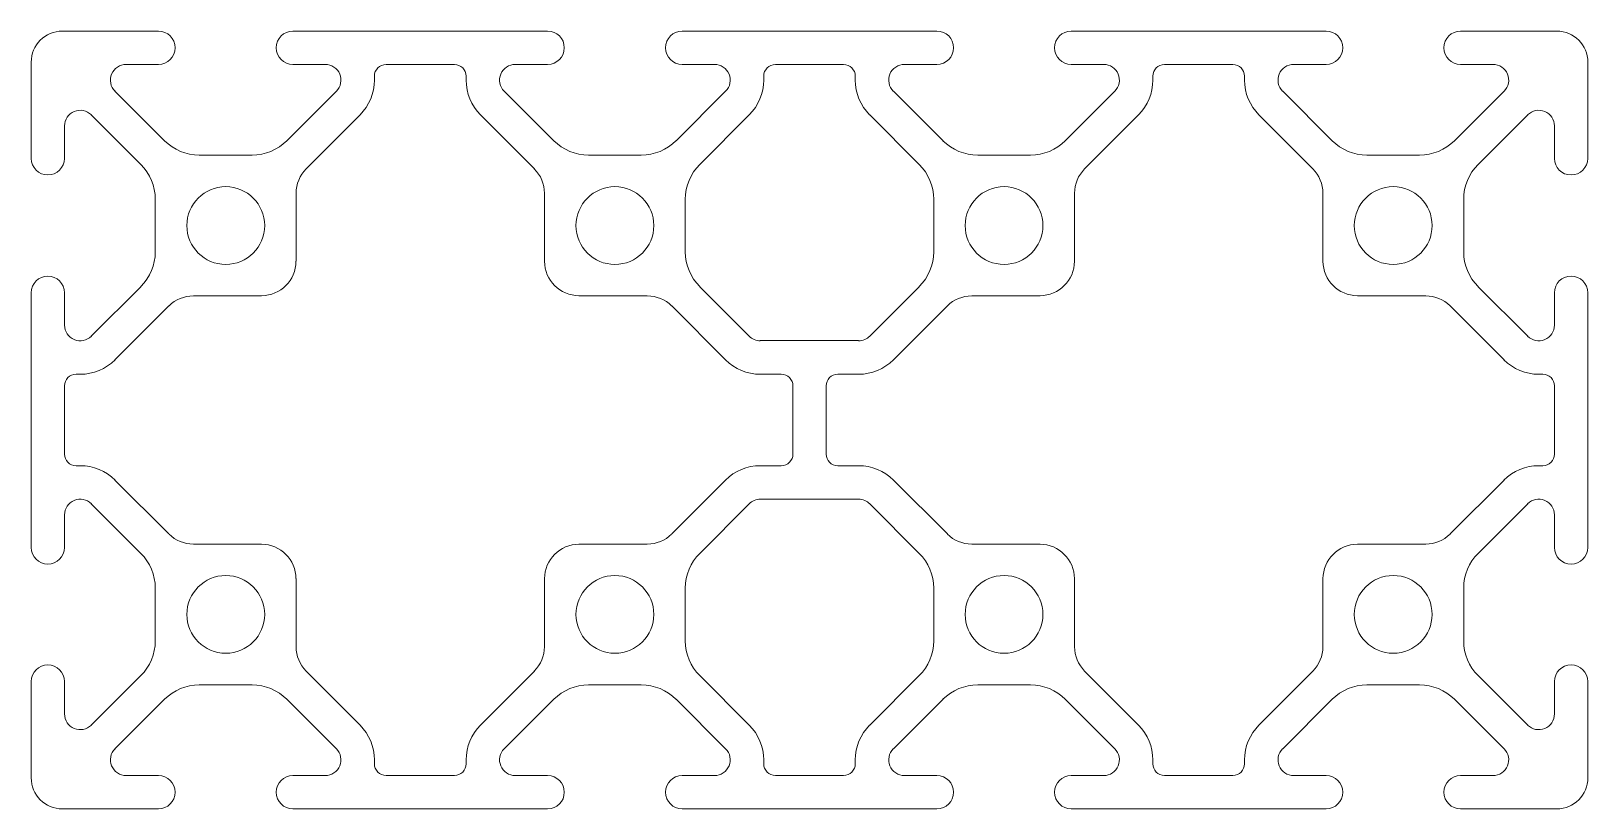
# Model space of a CAD drawing. Header units: millimetres. Extents: x -50 to 50, y -25 to 25.
import ezdxf

# ---------------------------------------------------------------- set-up
doc = ezdxf.new("R2010")
doc.units = ezdxf.units.MM

msp = doc.modelspace()

# ---------------------------------------------------------------- linework, layer by layer
at = {"color": 7, "linetype": 'Continuous', "lineweight": 15}
for p, q in [((-41.82, 25), (-48, 25)), ((-16.82, 25), (-33.19, 25)), ((8.19, 25), (-8.18, 25)), ((33.19, 25), (16.82, 25)), ((48.01, 25), (41.83, 25)), ((-50, 23), (-50, 16.82)), ((-43.9, 22.85), (-41.82, 22.85)), ((-33.19, 22.85), (-31.11, 22.85)), ((-27.95, 22.1), (-27.95, 21.85)), ((-22.81, 22.85), (-27.2, 22.85)), ((-22.06, 21.85), (-22.06, 22.1)), ((-18.9, 22.85), (-16.82, 22.85)), ((-8.18, 22.85), (-6.1, 22.85)), ((-2.94, 22.1), (-2.94, 21.85)), ((2.19, 22.85), (-2.19, 22.85)), ((2.94, 21.85), (2.94, 22.1)), ((6.1, 22.85), (8.19, 22.85)), ((16.82, 22.85), (18.9, 22.85)), ((22.06, 22.1), (22.06, 21.85)), ((27.2, 22.85), (22.81, 22.85)), ((27.95, 21.85), (27.95, 22.1)), ((31.11, 22.85), (33.19, 22.85)), ((41.83, 22.85), (43.91, 22.85)), ((50.01, 16.82), (50.01, 23)), ((-41.43, 17.95), (-44.62, 21.13)), ((-30.39, 21.13), (-33.58, 17.95)), ((-16.43, 17.95), (-19.61, 21.13)), ((-5.39, 21.13), (-8.57, 17.95)), ((8.58, 17.95), (5.39, 21.13)), ((19.61, 21.13), (16.43, 17.95)), ((33.58, 17.95), (30.4, 21.13)), ((44.62, 21.13), (41.44, 17.95)), ((-46.14, 19.61), (-42.96, 16.43)), ((-28.87, 19.61), (-32.34, 16.15)), ((-17.67, 16.15), (-21.13, 19.61)), ((-3.87, 19.61), (-7.05, 16.43)), ((7.05, 16.43), (3.87, 19.61)), ((21.14, 19.61), (17.67, 16.15)), ((32.34, 16.15), (28.87, 19.61)), ((42.96, 16.43), (46.14, 19.61)), ((-47.86, 16.82), (-47.86, 18.9)), ((47.86, 18.9), (47.86, 16.82)), ((-35.81, 17.03), (-39.2, 17.03)), ((-10.81, 17.03), (-14.19, 17.03)), ((14.2, 17.03), (10.81, 17.03)), ((39.2, 17.03), (35.81, 17.03)), ((-42.03, 14.19), (-42.03, 10.81)), ((-32.98, 14.58), (-32.98, 10.2)), ((-17.02, 10.2), (-17.02, 14.58)), ((-7.98, 14.19), (-7.98, 10.81)), ((7.98, 10.81), (7.98, 14.19)), ((17.02, 14.58), (17.02, 10.2)), ((32.99, 10.2), (32.99, 14.58)), ((42.03, 10.81), (42.03, 14.19)), ((-50, 8.18), (-50, -8.19)), ((-47.86, 6.1), (-47.86, 8.18)), ((-42.96, 8.57), (-46.14, 5.39)), ((-7.05, 8.57), (-3.87, 5.39)), ((3.87, 5.39), (7.05, 8.57)), ((46.14, 5.39), (42.96, 8.57)), ((47.86, 8.18), (47.86, 6.1)), ((50.01, -8.19), (50.01, 8.18)), ((-41.15, 7.33), (-44.62, 3.87)), ((-35.2, 7.98), (-39.58, 7.98)), ((-10.42, 7.98), (-14.81, 7.98)), ((-5.39, 3.87), (-8.85, 7.33)), ((8.86, 7.33), (5.39, 3.87)), ((14.81, 7.98), (10.42, 7.98)), ((39.59, 7.98), (35.2, 7.98)), ((44.62, 3.87), (41.15, 7.33)), ((-3.16, 5.1), (3.16, 5.1)), ((-47.86, 2.19), (-47.86, -2.19)), ((-46.85, 2.94), (-47.11, 2.94)), ((-1.81, 2.94), (-3.16, 2.94)), ((-1.06, -2.19), (-1.06, 2.19)), ((1.07, 2.19), (1.07, -2.19)), ((3.16, 2.94), (1.82, 2.94)), ((47.11, 2.94), (46.85, 2.94)), ((47.86, -2.19), (47.86, 2.19)), ((-47.11, -2.94), (-46.85, -2.94)), ((-3.16, -2.94), (-1.81, -2.94)), ((1.82, -2.94), (3.16, -2.94)), ((46.85, -2.94), (47.11, -2.94)), ((-44.62, -3.87), (-41.15, -7.33)), ((-8.85, -7.33), (-5.39, -3.87)), ((5.39, -3.87), (8.86, -7.33)), ((41.15, -7.33), (44.62, -3.87)), ((-46.14, -5.39), (-42.96, -8.58)), ((-3.87, -5.39), (-7.05, -8.58)), ((3.16, -5.1), (-3.16, -5.1)), ((7.05, -8.58), (3.87, -5.39)), ((42.96, -8.58), (46.14, -5.39)), ((-47.86, -8.19), (-47.86, -6.1)), ((47.86, -6.1), (47.86, -8.19)), ((-39.58, -7.98), (-35.2, -7.98)), ((-14.81, -7.98), (-10.42, -7.98)), ((10.42, -7.98), (14.81, -7.98)), ((35.2, -7.98), (39.59, -7.98)), ((-42.03, -10.81), (-42.03, -14.2)), ((-32.98, -10.2), (-32.98, -14.58)), ((-17.02, -14.58), (-17.02, -10.2)), ((-7.98, -10.81), (-7.98, -14.2)), ((7.98, -14.2), (7.98, -10.81)), ((17.02, -10.2), (17.02, -14.58)), ((32.99, -14.58), (32.99, -10.2)), ((42.03, -14.2), (42.03, -10.81)), ((-50, -16.82), (-50, -23)), ((-47.86, -18.9), (-47.86, -16.82)), ((-42.96, -16.43), (-46.14, -19.61)), ((-32.34, -16.15), (-28.87, -19.61)), ((-21.13, -19.61), (-17.67, -16.15)), ((-7.05, -16.43), (-3.87, -19.61)), ((3.87, -19.61), (7.05, -16.43)), ((17.67, -16.15), (21.14, -19.61)), ((28.87, -19.61), (32.34, -16.15)), ((46.14, -19.61), (42.96, -16.43)), ((47.86, -16.82), (47.86, -18.9)), ((50.01, -23), (50.01, -16.82)), ((-44.62, -21.14), (-41.43, -17.95)), ((-39.2, -17.03), (-35.81, -17.03)), ((-33.58, -17.95), (-30.39, -21.14)), ((-19.61, -21.14), (-16.43, -17.95)), ((-14.19, -17.03), (-10.81, -17.03)), ((-8.57, -17.95), (-5.39, -21.14)), ((5.39, -21.14), (8.58, -17.95)), ((10.81, -17.03), (14.2, -17.03)), ((16.43, -17.95), (19.61, -21.14)), ((30.4, -21.14), (33.58, -17.95)), ((35.81, -17.03), (39.2, -17.03)), ((41.44, -17.95), (44.62, -21.14)), ((-27.95, -21.85), (-27.95, -22.1)), ((-22.06, -22.1), (-22.06, -21.85)), ((-2.94, -21.85), (-2.94, -22.1)), ((2.94, -22.1), (2.94, -21.85)), ((22.06, -21.85), (22.06, -22.1)), ((27.95, -22.1), (27.95, -21.85)), ((-41.82, -22.85), (-43.9, -22.85)), ((-31.11, -22.85), (-33.19, -22.85)), ((-27.2, -22.85), (-22.81, -22.85)), ((-16.82, -22.85), (-18.9, -22.85)), ((-6.1, -22.85), (-8.18, -22.85)), ((-2.19, -22.85), (2.19, -22.85)), ((8.19, -22.85), (6.1, -22.85)), ((18.9, -22.85), (16.82, -22.85)), ((22.81, -22.85), (27.2, -22.85)), ((33.19, -22.85), (31.11, -22.85)), ((43.91, -22.85), (41.83, -22.85)), ((-48, -25), (-41.82, -25)), ((-33.19, -25), (-16.82, -25)), ((-8.18, -25), (8.19, -25)), ((16.82, -25), (33.19, -25)), ((41.83, -25), (48.01, -25))]:
    msp.add_line(p, q, dxfattribs=at)
for centre in [(-37.5, 12.5), (-12.5, 12.5), (12.5, 12.5), (37.5, 12.5), (-37.5, -12.5), (-12.5, -12.5), (12.5, -12.5), (37.5, -12.5)]:
    msp.add_circle(centre, 2.5, dxfattribs=at)
for centre, radius, start, end in [((-48, 23), 2, 90, 180), ((-41.82, 23.93), 1.07, 270, 90), ((-33.19, 23.93), 1.07, 90, 270), ((-16.82, 23.93), 1.07, 270, 90), ((-8.18, 23.93), 1.07, 90, 270), ((8.19, 23.93), 1.07, 270, 90), ((16.82, 23.93), 1.07, 90, 270), ((33.19, 23.93), 1.07, 270, 90), ((41.83, 23.93), 1.07, 90, 270), ((48.01, 23), 2, 0, 90), ((-43.9, 21.85), 1.01, 90, 225), ((-31.11, 21.85), 1.01, 315, 90), ((-27.2, 22.1), 0.751, 90, 180), ((-22.81, 22.1), 0.751, 0, 90), ((-18.9, 21.85), 1.01, 90, 225), ((-6.1, 21.85), 1.01, 315, 90), ((-2.19, 22.1), 0.751, 90, 180), ((2.19, 22.1), 0.751, 360, 90), ((6.1, 21.85), 1.01, 90, 225), ((18.9, 21.85), 1.01, 315, 90), ((22.81, 22.1), 0.751, 90, 180), ((27.2, 22.1), 0.751, 0, 90), ((31.11, 21.85), 1.01, 90, 225), ((43.91, 21.85), 1.01, 315, 90), ((-31.11, 21.85), 3.16, 315, 0), ((-18.9, 21.85), 3.16, 180, 225), ((-6.1, 21.85), 3.16, 315, 0), ((6.1, 21.85), 3.16, 180, 225), ((18.9, 21.85), 3.16, 315, 0), ((31.11, 21.85), 3.16, 180, 225), ((-46.85, 18.9), 1.01, 45, 180), ((46.85, 18.9), 1.01, 0, 135), ((-39.2, 20.19), 3.16, 225, 270), ((-35.81, 20.19), 3.16, 270, 315), ((-14.19, 20.19), 3.16, 225, 270), ((-10.81, 20.19), 3.16, 270, 315), ((10.81, 20.19), 3.16, 225, 270), ((14.2, 20.19), 3.16, 270, 315), ((35.81, 20.19), 3.16, 225, 270), ((39.2, 20.19), 3.16, 270, 315), ((-48.93, 16.82), 1.07, 180, 0), ((-45.19, 14.19), 3.16, 0, 45), ((-30.77, 14.58), 2.21, 135, 180), ((-19.24, 14.58), 2.21, 0, 45), ((-4.82, 14.19), 3.16, 135, 180), ((4.82, 14.19), 3.16, 0, 45), ((19.24, 14.58), 2.21, 135, 180), ((30.77, 14.58), 2.21, 0, 45), ((45.19, 14.19), 3.16, 135, 180), ((48.93, 16.82), 1.07, 180, 0), ((-45.19, 10.81), 3.16, 315, 0), ((-35.2, 10.2), 2.21, 270, 0), ((-14.81, 10.2), 2.21, 180, 270), ((-4.82, 10.81), 3.16, 180, 225), ((4.82, 10.81), 3.16, 315, 0), ((14.81, 10.2), 2.21, 270, 0), ((35.2, 10.2), 2.21, 180, 270), ((45.19, 10.81), 3.16, 180, 225), ((-48.93, 8.18), 1.07, 0, 180), ((48.93, 8.18), 1.07, 0, 180), ((-39.58, 5.77), 2.21, 90, 135), ((-10.42, 5.77), 2.21, 45, 90), ((10.42, 5.77), 2.21, 90, 135), ((39.59, 5.77), 2.21, 45, 90), ((-46.85, 6.1), 1.01, 180, 315), ((46.85, 6.1), 1.01, 225, 0), ((-3.16, 6.1), 1.01, 225, 270), ((3.16, 6.1), 1.01, 270, 315), ((-46.85, 6.1), 3.16, 270, 315), ((-3.16, 6.1), 3.16, 225, 270), ((3.16, 6.1), 3.16, 270, 315), ((46.85, 6.1), 3.16, 225, 270), ((-47.11, 2.19), 0.751, 90, 180), ((-1.81, 2.19), 0.751, 0, 90), ((1.82, 2.19), 0.751, 90, 180), ((47.11, 2.19), 0.751, 0, 90), ((-47.11, -2.19), 0.751, 180, 270), ((-46.85, -6.1), 3.16, 45, 90), ((-3.16, -6.1), 3.16, 90, 135), ((-1.81, -2.19), 0.751, 270, 0), ((1.82, -2.19), 0.751, 180, 270), ((3.16, -6.1), 3.16, 45, 90), ((46.85, -6.1), 3.16, 90, 135), ((47.11, -2.19), 0.751, 270, 0), ((-46.85, -6.1), 1.01, 45, 180), ((-3.16, -6.1), 1.01, 90, 135), ((3.16, -6.1), 1.01, 45, 90), ((46.85, -6.1), 1.01, 360, 135), ((-39.58, -5.77), 2.21, 225, 270), ((-35.2, -10.2), 2.21, 0, 90), ((-14.81, -10.2), 2.21, 90, 180), ((-10.42, -5.77), 2.21, 270, 315), ((10.42, -5.77), 2.21, 225, 270), ((14.81, -10.2), 2.21, 0, 90), ((35.2, -10.2), 2.21, 90, 180), ((39.59, -5.77), 2.21, 270, 315), ((-48.93, -8.19), 1.07, 180, 0), ((-45.19, -10.81), 3.16, 0, 45), ((-4.82, -10.81), 3.16, 135, 180), ((4.82, -10.81), 3.16, 0, 45), ((45.19, -10.81), 3.16, 135, 180), ((48.93, -8.19), 1.07, 180, 0), ((-45.19, -14.2), 3.16, 315, 0), ((-30.77, -14.58), 2.21, 180, 225), ((-19.24, -14.58), 2.21, 315, 0), ((-4.82, -14.2), 3.16, 180, 225), ((4.82, -14.2), 3.16, 315, 0), ((19.24, -14.58), 2.21, 180, 225), ((30.77, -14.58), 2.21, 315, 0), ((45.19, -14.2), 3.16, 180, 225), ((-48.93, -16.82), 1.07, 0, 180), ((48.93, -16.82), 1.07, 0, 180), ((-39.2, -20.19), 3.16, 90, 135), ((-35.81, -20.19), 3.16, 45, 90), ((-14.19, -20.19), 3.16, 90, 135), ((-10.81, -20.19), 3.16, 45, 90), ((10.81, -20.19), 3.16, 90, 135), ((14.2, -20.19), 3.16, 45, 90), ((35.81, -20.19), 3.16, 90, 135), ((39.2, -20.19), 3.16, 45, 90), ((-46.85, -18.9), 1.01, 180, 315), ((46.85, -18.9), 1.01, 225, 0), ((-31.11, -21.85), 3.16, 0, 45), ((-18.9, -21.85), 3.16, 135, 180), ((-6.1, -21.85), 3.16, 360, 45), ((6.1, -21.85), 3.16, 135, 180), ((18.9, -21.85), 3.16, 360, 45), ((31.11, -21.85), 3.16, 135, 180), ((-43.9, -21.85), 1.01, 135, 270), ((-31.11, -21.85), 1.01, 270, 45), ((-18.9, -21.85), 1.01, 135, 270), ((-6.1, -21.85), 1.01, 270, 45), ((6.1, -21.85), 1.01, 135, 270), ((18.9, -21.85), 1.01, 270, 45), ((31.11, -21.85), 1.01, 135, 270), ((43.91, -21.85), 1.01, 270, 45), ((-48, -23), 2, 180, 270), ((-41.82, -23.93), 1.07, 270, 90), ((-33.19, -23.93), 1.07, 90, 270), ((-27.2, -22.1), 0.751, 180, 270), ((-22.81, -22.1), 0.751, 270, 0), ((-16.82, -23.93), 1.07, 270, 90), ((-8.18, -23.93), 1.07, 90, 270), ((-2.19, -22.1), 0.751, 180, 270), ((2.19, -22.1), 0.751, 270, 0), ((8.19, -23.93), 1.07, 270, 90), ((16.82, -23.93), 1.07, 90, 270), ((22.81, -22.1), 0.751, 180, 270), ((27.2, -22.1), 0.751, 270, 0), ((33.19, -23.93), 1.07, 270, 90), ((41.83, -23.93), 1.07, 90, 270), ((48.01, -23), 2, 270, 0)]:
    msp.add_arc(centre, radius, start, end, dxfattribs=at)

doc.saveas('drawing.dxf')
